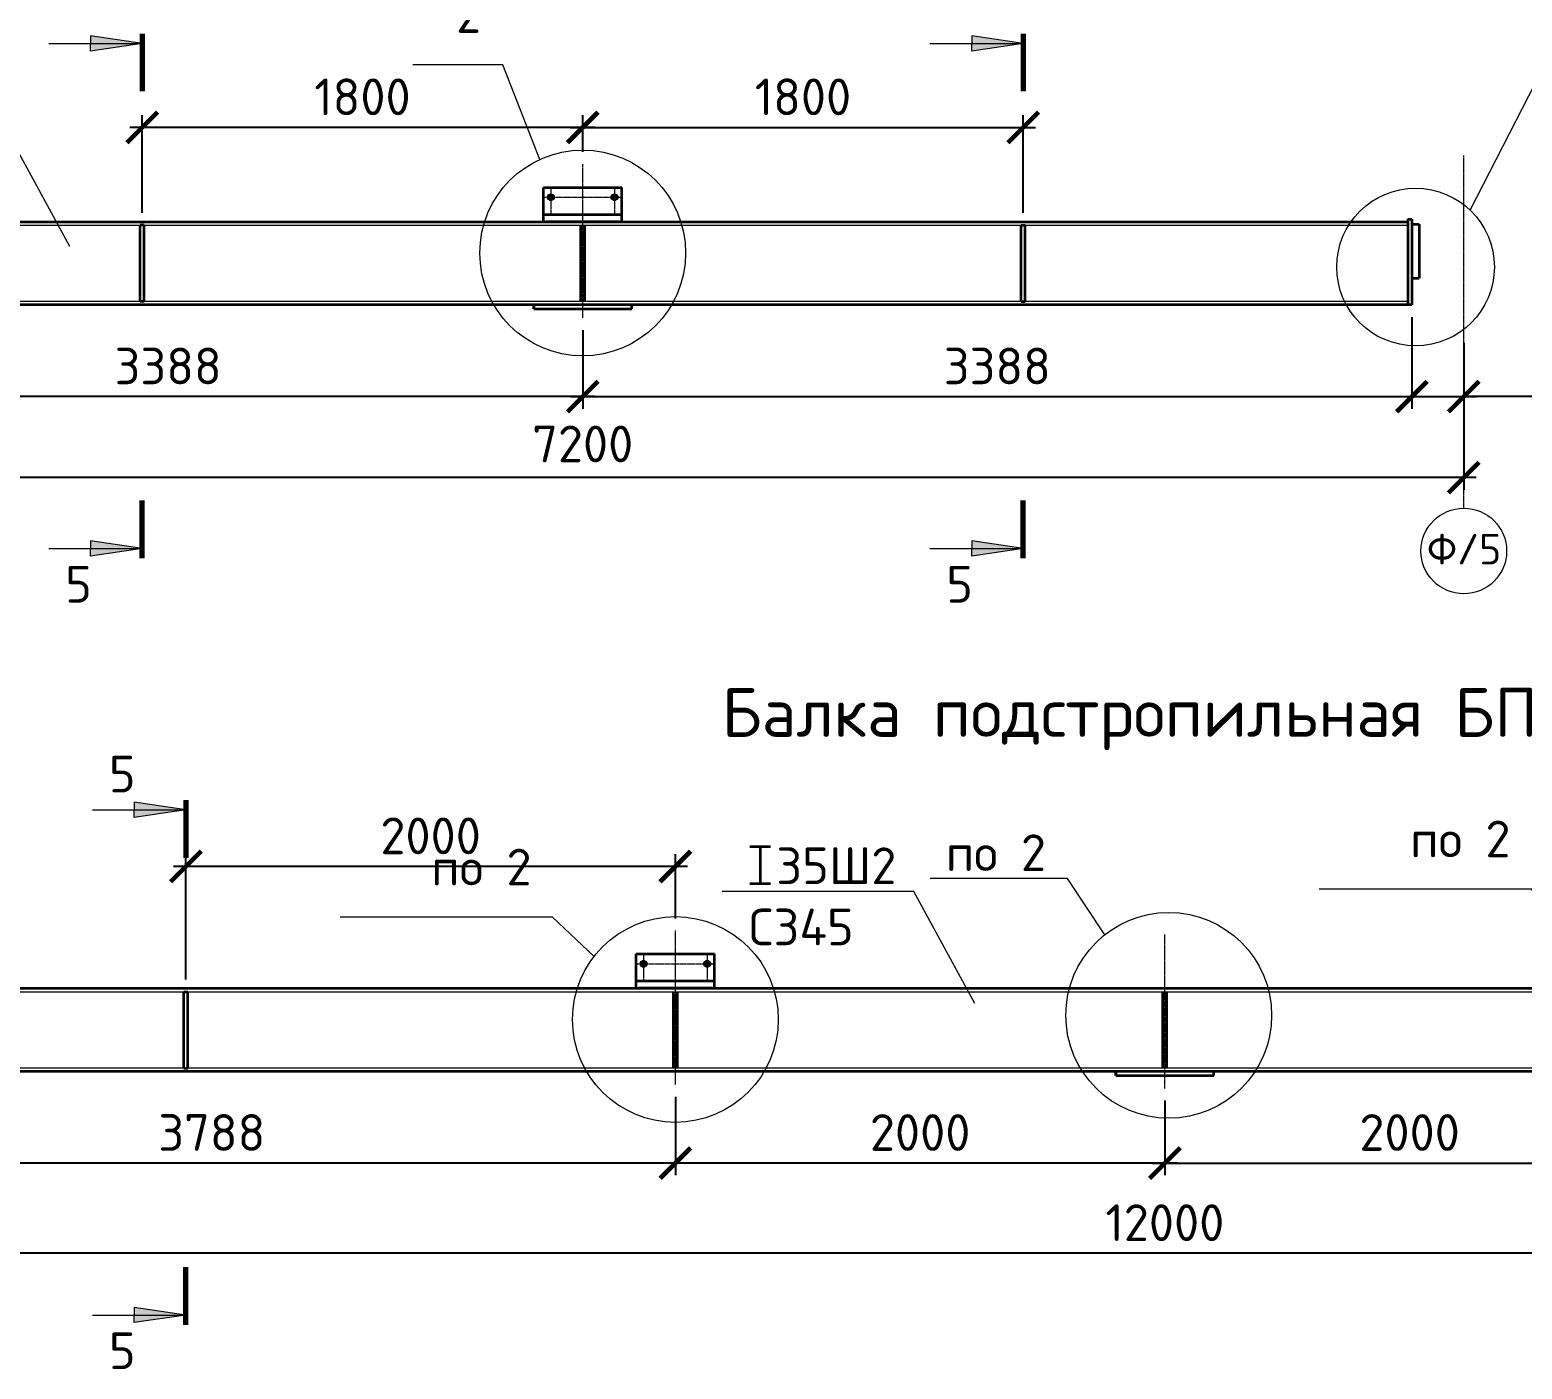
# Model space of a CAD drawing. Header units: millimetres. Extents: x -25910 to 49740, y -35080 to 0.
# Drawn here: x 2819 to 8917, y -10060 to -4588 of the extents above; entities that cross this region are included whole.
import ezdxf
from ezdxf import colors
from ezdxf.entities.mleader import LeaderData, LeaderLine
from ezdxf.math import Vec2, Vec3

# ---------------------------------------------------------------- set-up
doc = ezdxf.new("R2010")
doc.units = ezdxf.units.MM
doc.linetypes.add('JIS_08_11', pattern=[12.8, 11, -0.6, 0.6, -0.6])
for name, color, linetype, lineweight in [('НАДПИСИ', 11, 'Continuous', 13), ('ОСЕВАЯ', 50, 'JIS_08_11', 13), ('ОСНОВНАЯ', 213, 'Continuous', 35)]:
    doc.layers.add(name, color=color, linetype=linetype, lineweight=lineweight)
doc.styles.add('_ОСК', font='isocpeur.ttf', dxfattribs={"height": 3})
doc.styles.add('ОСК', font='isocpeur.ttf')
doc.dimstyles.new('_ОСК', dxfattribs={"dimscale": 25, "dimtxt": 3, "dimasz": 2.5, "dimexe": 1, "dimexo": 1, "dimgap": 1, "dimtad": 3, "dimdec": 0, "dimzin": 1, "dimdsep": 46, "dimtxsty": '_ОСК', "dimblk": 'ARCHTICK', "dimcen": 2, "dimdle": 1, "dimclrt": 256, "dimadec": 0, "dimazin": 0, "dimtfac": 1, "dimtdec": 0, "dimtmove": 1, "dimatfit": 3, "dimfxl": 1, "dimtvp": 2.25, "dimtfill": 1, "dimtolj": 1, "dimtzin": 1, "dimarcsym": 0})

# ---------------------------------------------------------------- blocks, each defined once
blk = doc.blocks.new('_ArchTick')
at = {"color": 0, "linetype": 'ByBlock', "const_width": 0.15}
blk.add_lwpolyline([(-0.5, -0.5), (0.5, 0.5)], dxfattribs=at)
blk = doc.blocks.new('*D504')
at = {"layer": 'Defpoints', "color": 0, "transparency": 16777216}
for p in [(8466.1, -5712.1), (8678.1, -5999.2), (8678.1, -6086.4)]:
    blk.add_point(p, dxfattribs=at)
at = {"layer": 'НАДПИСИ', "color": 0, "lineweight": -2, "transparency": 16777216}
for p, q in [((8466.1, -5762.1), (8466.1, -6136.4)), ((8416.1, -6086.4), (8728.1, -6086.4)), ((8678.1, -6049.2), (8678.1, -6136.4)), ((9305.3, -6086.4), (8678.1, -6086.4))]:
    blk.add_line(p, q, dxfattribs=at)
at = {"layer": 'НАДПИСИ', "color": 0, "lineweight": -2, "transparency": 16777216, "xscale": 125, "yscale": 125, "zscale": 125, "rotation": 180}
blk.add_blockref('_ArchTick', (8466.1, -6086.4), dxfattribs=at)
at = {"layer": 'НАДПИСИ', "color": 0, "lineweight": -2, "transparency": 16777216, "xscale": 125, "yscale": 125, "zscale": 125}
blk.add_blockref('_ArchTick', (8678.1, -6086.4), dxfattribs=at)
at = {"layer": 'НАДПИСИ', "transparency": 16777216, "insert": (9127.8, -5961.4), "char_height": 150, "attachment_point": 5, "style": '_ОСК', "bg_fill": 3, "box_fill_scale": 1.1, "bg_fill_color": 256, "bg_fill_true_color": 13158600, "bg_fill_transparency": 0}
blk.add_mtext('\\A1;212', dxfattribs=at)
blk = doc.blocks.new('*D505')
at = {"layer": 'Defpoints', "color": 0, "transparency": 16777216}
for p in [(8678.1, -5816.1), (1478.1, -6330), (1478.1, -6417.4)]:
    blk.add_point(p, dxfattribs=at)
at = {"layer": 'НАДПИСИ', "color": 0, "lineweight": -2, "transparency": 16777216}
for p, q in [((8678.1, -5866.1), (8678.1, -6467.4)), ((1478.1, -6380), (1478.1, -6467.4)), ((8728.1, -6417.4), (1428.1, -6417.4))]:
    blk.add_line(p, q, dxfattribs=at)
at = {"layer": 'НАДПИСИ', "color": 0, "lineweight": -2, "transparency": 16777216, "xscale": 125, "yscale": 125, "zscale": 125, "rotation": 180}
blk.add_blockref('_ArchTick', (1478.1, -6417.4), dxfattribs=at)
at = {"layer": 'НАДПИСИ', "color": 0, "lineweight": -2, "transparency": 16777216, "xscale": 125, "yscale": 125, "zscale": 125}
blk.add_blockref('_ArchTick', (8678.1, -6417.4), dxfattribs=at)
at = {"layer": 'НАДПИСИ', "transparency": 16777216, "insert": (5078.1, -6279.9), "char_height": 150, "attachment_point": 5, "style": '_ОСК', "bg_fill": 3, "box_fill_scale": 1.1, "bg_fill_color": 256, "bg_fill_true_color": 13158600, "bg_fill_transparency": 0}
blk.add_mtext('\\A1;7200', dxfattribs=at)
blk = doc.blocks.new('*D457')
at = {"layer": 'Defpoints', "color": 0, "transparency": 16777216}
for p in [(13456.7, -9349), (1456.7, -9461.6), (1456.7, -9586.5)]:
    blk.add_point(p, dxfattribs=at)
at = {"layer": 'НАДПИСИ', "color": 0, "lineweight": -2, "transparency": 16777216}
for p, q in [((13456.7, -9399), (13456.7, -9636.5)), ((1456.7, -9511.6), (1456.7, -9636.5)), ((13506.7, -9586.5), (1406.7, -9586.5))]:
    blk.add_line(p, q, dxfattribs=at)
at = {"layer": 'НАДПИСИ', "color": 0, "lineweight": -2, "transparency": 16777216, "xscale": 125, "yscale": 125, "zscale": 125, "rotation": 180}
blk.add_blockref('_ArchTick', (1456.7, -9586.5), dxfattribs=at)
at = {"layer": 'НАДПИСИ', "color": 0, "lineweight": -2, "transparency": 16777216, "xscale": 125, "yscale": 125, "zscale": 125}
blk.add_blockref('_ArchTick', (13456.7, -9586.5), dxfattribs=at)
at = {"layer": 'НАДПИСИ', "transparency": 16777216, "insert": (7456.7, -9461.5), "char_height": 150, "attachment_point": 5, "style": '_ОСК', "bg_fill": 3, "box_fill_scale": 1.1, "bg_fill_color": 256, "bg_fill_true_color": 13158600, "bg_fill_transparency": 0}
blk.add_mtext('\\A1;12000', dxfattribs=at)
blk = doc.blocks.new('_None')
blk = doc.blocks.new('*D498')
at = {"layer": 'Defpoints', "color": 0, "transparency": 16777216}
for p in [(5078.1, -5765.3), (1690.1, -5999.2), (1690.1, -6086.4)]:
    blk.add_point(p, dxfattribs=at)
at = {"layer": 'НАДПИСИ', "color": 0, "lineweight": -2, "transparency": 16777216}
for p, q in [((5078.1, -5815.3), (5078.1, -6136.4)), ((5128.1, -6086.4), (1640.1, -6086.4)), ((1690.1, -6049.2), (1690.1, -6136.4))]:
    blk.add_line(p, q, dxfattribs=at)
at = {"layer": 'НАДПИСИ', "color": 0, "lineweight": -2, "transparency": 16777216, "xscale": 125, "yscale": 125, "zscale": 125, "rotation": 180}
blk.add_blockref('_ArchTick', (1690.1, -6086.4), dxfattribs=at)
at = {"layer": 'НАДПИСИ', "color": 0, "lineweight": -2, "transparency": 16777216, "xscale": 125, "yscale": 125, "zscale": 125}
blk.add_blockref('_ArchTick', (5078.1, -6086.4), dxfattribs=at)
at = {"layer": 'НАДПИСИ', "transparency": 16777216, "insert": (3384.1, -5961.4), "char_height": 150, "attachment_point": 5, "style": '_ОСК', "bg_fill": 3, "box_fill_scale": 1.1, "bg_fill_color": 256, "bg_fill_true_color": 13158600, "bg_fill_transparency": 0}
blk.add_mtext('\\A1;3388', dxfattribs=at)
blk = doc.blocks.new('*D499')
at = {"layer": 'Defpoints', "color": 0, "transparency": 16777216}
for p in [(5078.1, -5765.3), (8466.1, -5999.2), (8466.1, -6086.4)]:
    blk.add_point(p, dxfattribs=at)
at = {"layer": 'НАДПИСИ', "color": 0, "lineweight": -2, "transparency": 16777216}
for p, q in [((5078.1, -5815.3), (5078.1, -6136.4)), ((5028.1, -6086.4), (8516.1, -6086.4)), ((8466.1, -6049.2), (8466.1, -6136.4))]:
    blk.add_line(p, q, dxfattribs=at)
at = {"layer": 'НАДПИСИ', "color": 0, "lineweight": -2, "transparency": 16777216, "xscale": 125, "yscale": 125, "zscale": 125, "rotation": 180}
blk.add_blockref('_ArchTick', (5078.1, -6086.4), dxfattribs=at)
at = {"layer": 'НАДПИСИ', "color": 0, "lineweight": -2, "transparency": 16777216, "xscale": 125, "yscale": 125, "zscale": 125}
blk.add_blockref('_ArchTick', (8466.1, -6086.4), dxfattribs=at)
at = {"layer": 'НАДПИСИ', "transparency": 16777216, "insert": (6772.1, -5961.4), "char_height": 150, "attachment_point": 5, "style": '_ОСК', "bg_fill": 3, "box_fill_scale": 1.1, "bg_fill_color": 256, "bg_fill_true_color": 13158600, "bg_fill_transparency": 0}
blk.add_mtext('\\A1;3388', dxfattribs=at)
blk = doc.blocks.new('A$C6A7E4B16')
at = {"layer": 'ОСНОВНАЯ'}
for p, q in [((0, 30), (16.7, 30)), ((8.4, 30), (8.4, 0)), ((0, 0), (16.7, 0))]:
    blk.add_line(p, q, dxfattribs=at)
blk = doc.blocks.new('*D431')
at = {"layer": 'Defpoints', "color": 0, "transparency": 16777216}
for p in [(5456.7, -8896.9), (1668.7, -9093.2), (1668.7, -9218.1)]:
    blk.add_point(p, dxfattribs=at)
at = {"layer": 'НАДПИСИ', "color": 0, "lineweight": -2, "transparency": 16777216}
for p, q in [((5456.7, -8946.9), (5456.7, -9268.1)), ((1668.7, -9143.2), (1668.7, -9268.1)), ((5506.7, -9218.1), (1618.7, -9218.1))]:
    blk.add_line(p, q, dxfattribs=at)
at = {"layer": 'НАДПИСИ', "color": 0, "lineweight": -2, "transparency": 16777216, "xscale": 125, "yscale": 125, "zscale": 125, "rotation": 180}
blk.add_blockref('_ArchTick', (1668.7, -9218.1), dxfattribs=at)
at = {"layer": 'НАДПИСИ', "color": 0, "lineweight": -2, "transparency": 16777216, "xscale": 125, "yscale": 125, "zscale": 125}
blk.add_blockref('_ArchTick', (5456.7, -9218.1), dxfattribs=at)
at = {"layer": 'НАДПИСИ', "transparency": 16777216, "insert": (3562.7, -9093.1), "char_height": 150, "attachment_point": 5, "style": '_ОСК', "bg_fill": 3, "box_fill_scale": 1.1, "bg_fill_color": 256, "bg_fill_true_color": 13158600, "bg_fill_transparency": 0}
blk.add_mtext('\\A1;3788', dxfattribs=at)
blk = doc.blocks.new('*D432')
at = {"layer": 'Defpoints', "color": 0, "transparency": 16777216}
for p in [(7456.7, -8912.9), (5456.7, -9093.2), (5456.7, -9218.1)]:
    blk.add_point(p, dxfattribs=at)
at = {"layer": 'НАДПИСИ', "color": 0, "lineweight": -2, "transparency": 16777216}
for p, q in [((7456.7, -8962.9), (7456.7, -9268.1)), ((5456.7, -9143.2), (5456.7, -9268.1)), ((7506.7, -9218.1), (5406.7, -9218.1))]:
    blk.add_line(p, q, dxfattribs=at)
at = {"layer": 'НАДПИСИ', "color": 0, "lineweight": -2, "transparency": 16777216, "xscale": 125, "yscale": 125, "zscale": 125, "rotation": 180}
blk.add_blockref('_ArchTick', (5456.7, -9218.1), dxfattribs=at)
at = {"layer": 'НАДПИСИ', "color": 0, "lineweight": -2, "transparency": 16777216, "xscale": 125, "yscale": 125, "zscale": 125}
blk.add_blockref('_ArchTick', (7456.7, -9218.1), dxfattribs=at)
at = {"layer": 'НАДПИСИ', "transparency": 16777216, "insert": (6456.7, -9093.1), "char_height": 150, "attachment_point": 5, "style": '_ОСК', "bg_fill": 3, "box_fill_scale": 1.1, "bg_fill_color": 256, "bg_fill_true_color": 13158600, "bg_fill_transparency": 0}
blk.add_mtext('\\A1;2000', dxfattribs=at)
blk = doc.blocks.new('*D434')
at = {"layer": 'Defpoints', "color": 0, "transparency": 16777216}
for p in [(7456.7, -8912.9), (9456.7, -9093.2), (9456.7, -9218.1)]:
    blk.add_point(p, dxfattribs=at)
at = {"layer": 'НАДПИСИ', "color": 0, "lineweight": -2, "transparency": 16777216}
for p, q in [((7456.7, -8962.9), (7456.7, -9268.1)), ((9456.7, -9143.2), (9456.7, -9268.1)), ((7406.7, -9218.1), (9506.7, -9218.1))]:
    blk.add_line(p, q, dxfattribs=at)
at = {"layer": 'НАДПИСИ', "color": 0, "lineweight": -2, "transparency": 16777216, "xscale": 125, "yscale": 125, "zscale": 125, "rotation": 180}
blk.add_blockref('_ArchTick', (7456.7, -9218.1), dxfattribs=at)
at = {"layer": 'НАДПИСИ', "color": 0, "lineweight": -2, "transparency": 16777216, "xscale": 125, "yscale": 125, "zscale": 125}
blk.add_blockref('_ArchTick', (9456.7, -9218.1), dxfattribs=at)
at = {"layer": 'НАДПИСИ', "transparency": 16777216, "insert": (8456.7, -9093.1), "char_height": 150, "attachment_point": 5, "style": '_ОСК', "bg_fill": 3, "box_fill_scale": 1.1, "bg_fill_color": 256, "bg_fill_true_color": 13158600, "bg_fill_transparency": 0}
blk.add_mtext('\\A1;2000', dxfattribs=at)
blk = doc.blocks.new('*D322')
at = {"layer": 'Defpoints', "color": 0, "transparency": 16777216}
for p in [(6878.1, -4986.7), (5078.1, -5136.9), (6878.1, -5386.1)]:
    blk.add_point(p, dxfattribs=at)
at = {"layer": 'НАДПИСИ', "color": 0, "lineweight": -2, "transparency": 16777216}
for p, q in [((5078.1, -5086.9), (5078.1, -4936.7)), ((6878.1, -5336.1), (6878.1, -4936.7)), ((5028.1, -4986.7), (6928.1, -4986.7))]:
    blk.add_line(p, q, dxfattribs=at)
at = {"layer": 'НАДПИСИ', "color": 0, "lineweight": -2, "transparency": 16777216, "xscale": 125, "yscale": 125, "zscale": 125, "rotation": 180}
blk.add_blockref('_ArchTick', (5078.1, -4986.7), dxfattribs=at)
at = {"layer": 'НАДПИСИ', "color": 0, "lineweight": -2, "transparency": 16777216, "xscale": 125, "yscale": 125, "zscale": 125}
blk.add_blockref('_ArchTick', (6878.1, -4986.7), dxfattribs=at)
at = {"layer": 'НАДПИСИ', "transparency": 16777216, "insert": (5978.1, -4861.7), "char_height": 150, "attachment_point": 5, "style": '_ОСК', "bg_fill": 3, "box_fill_scale": 1.1, "bg_fill_color": 256, "bg_fill_true_color": 13158600, "bg_fill_transparency": 0}
blk.add_mtext('\\A1;1800', dxfattribs=at)
blk = doc.blocks.new('*D323')
at = {"layer": 'Defpoints', "color": 0, "transparency": 16777216}
for p in [(3278.1, -4986.7), (5078.1, -5136.9), (3278.1, -5386.1)]:
    blk.add_point(p, dxfattribs=at)
at = {"layer": 'НАДПИСИ', "color": 0, "lineweight": -2, "transparency": 16777216}
for p, q in [((3278.1, -5336.1), (3278.1, -4936.7)), ((5078.1, -5086.9), (5078.1, -4936.7)), ((5128.1, -4986.7), (3228.1, -4986.7))]:
    blk.add_line(p, q, dxfattribs=at)
at = {"layer": 'НАДПИСИ', "color": 0, "lineweight": -2, "transparency": 16777216, "xscale": 125, "yscale": 125, "zscale": 125, "rotation": 180}
blk.add_blockref('_ArchTick', (3278.1, -4986.7), dxfattribs=at)
at = {"layer": 'НАДПИСИ', "color": 0, "lineweight": -2, "transparency": 16777216, "xscale": 125, "yscale": 125, "zscale": 125}
blk.add_blockref('_ArchTick', (5078.1, -4986.7), dxfattribs=at)
at = {"layer": 'НАДПИСИ', "transparency": 16777216, "insert": (4178.1, -4861.7), "char_height": 150, "attachment_point": 5, "style": '_ОСК', "bg_fill": 3, "box_fill_scale": 1.1, "bg_fill_color": 256, "bg_fill_true_color": 13158600, "bg_fill_transparency": 0}
blk.add_mtext('\\A1;1800', dxfattribs=at)
blk = doc.blocks.new('*D308')
at = {"layer": 'Defpoints', "color": 0, "transparency": 16777216}
for p in [(3456.7, -8006.2), (5456.7, -8268.5), (3456.7, -8517.8)]:
    blk.add_point(p, dxfattribs=at)
at = {"layer": 'НАДПИСИ', "color": 0, "lineweight": -2, "transparency": 16777216}
for p, q in [((3456.7, -8467.8), (3456.7, -7956.2)), ((5456.7, -8218.5), (5456.7, -7956.2)), ((5506.7, -8006.2), (3406.7, -8006.2))]:
    blk.add_line(p, q, dxfattribs=at)
at = {"layer": 'НАДПИСИ', "color": 0, "lineweight": -2, "transparency": 16777216, "xscale": 125, "yscale": 125, "zscale": 125, "rotation": 180}
blk.add_blockref('_ArchTick', (3456.7, -8006.2), dxfattribs=at)
at = {"layer": 'НАДПИСИ', "color": 0, "lineweight": -2, "transparency": 16777216, "xscale": 125, "yscale": 125, "zscale": 125}
blk.add_blockref('_ArchTick', (5456.7, -8006.2), dxfattribs=at)
at = {"layer": 'НАДПИСИ', "transparency": 16777216, "insert": (4456.7, -7881.2), "char_height": 150, "attachment_point": 5, "style": '_ОСК', "bg_fill": 3, "box_fill_scale": 1.1, "bg_fill_color": 256, "bg_fill_true_color": 13158600, "bg_fill_transparency": 0}
blk.add_mtext('\\A1;2000', dxfattribs=at)

msp = doc.modelspace()

# ---------------------------------------------------------------- hatches: boundary and pattern name
at = {"layer": 'НАДПИСИ'}
h = msp.add_hatch(color=256, dxfattribs=at)
h.paths.add_polyline_path([(3278.1, -4643.4), (3067.5, -4643.4), (3067.5, -4612.3)])
h.paths.add_polyline_path([(3278.1, -4643.4), (3067.5, -4674.6), (3067.5, -4643.4)])
h = msp.add_hatch(color=256, dxfattribs=at)
h.paths.add_polyline_path([(6878.1, -4643.4), (6667.5, -4643.4), (6667.5, -4612.3)])
h.paths.add_polyline_path([(6878.1, -4643.4), (6667.5, -4674.6), (6667.5, -4643.4)])
h = msp.add_hatch(color=256, dxfattribs=at)
h.paths.add_polyline_path([(3278.1, -6707.2), (3067.5, -6707.2), (3067.5, -6738.3)])
h.paths.add_polyline_path([(3278.1, -6707.2), (3067.5, -6676), (3067.5, -6707.2)])
h = msp.add_hatch(color=256, dxfattribs=at)
h.paths.add_polyline_path([(6878.1, -6707.2), (6667.5, -6707.2), (6667.5, -6738.3)])
h.paths.add_polyline_path([(6878.1, -6707.2), (6667.5, -6676), (6667.5, -6707.2)])
h = msp.add_hatch(color=256, dxfattribs=at)
h.paths.add_polyline_path([(3456.7, -9838.8), (3246, -9838.8), (3246, -9870)])
h.paths.add_polyline_path([(3456.7, -9838.8), (3246, -9807.7), (3246, -9838.8)])
at = {"layer": 'ОСНОВНАЯ'}
h = msp.add_hatch(color=256, dxfattribs=at)
h.dxf.hatch_style = 1
edge = h.paths.add_edge_path()
edge.add_arc((4948.1, -5272.1), 11.5, 450, 540, ccw=False)
edge.add_line((4948.1, -5260.6), (4948.1, -5272.1))
edge.add_line((4948.1, -5272.1), (4936.6, -5272.1))
edge = h.paths.add_edge_path()
edge.add_arc((4948.1, -5272.1), 11.5, 180, 270, ccw=False)
edge.add_line((4936.6, -5272.1), (4948.1, -5272.1))
edge.add_line((4948.1, -5272.1), (4948.1, -5283.6))
edge = h.paths.add_edge_path()
edge.add_arc((4948.1, -5272.1), 11.5, 270, 360, ccw=False)
edge.add_line((4948.1, -5283.6), (4948.1, -5272.1))
edge.add_line((4948.1, -5272.1), (4959.6, -5272.1))
edge = h.paths.add_edge_path()
edge.add_arc((4948.1, -5272.1), 11.5, 360, 450, ccw=False)
edge.add_line((4959.6, -5272.1), (4948.1, -5272.1))
edge.add_line((4948.1, -5272.1), (4948.1, -5260.6))
h = msp.add_hatch(color=256, dxfattribs=at)
h.dxf.hatch_style = 1
edge = h.paths.add_edge_path()
edge.add_arc((5208.1, -5272.1), 11.5, 450, 540, ccw=False)
edge.add_line((5208.1, -5260.6), (5208.1, -5272.1))
edge.add_line((5208.1, -5272.1), (5196.6, -5272.1))
edge = h.paths.add_edge_path()
edge.add_arc((5208.1, -5272.1), 11.5, 180, 270, ccw=False)
edge.add_line((5196.6, -5272.1), (5208.1, -5272.1))
edge.add_line((5208.1, -5272.1), (5208.1, -5283.6))
edge = h.paths.add_edge_path()
edge.add_arc((5208.1, -5272.1), 11.5, 270, 360, ccw=False)
edge.add_line((5208.1, -5283.6), (5208.1, -5272.1))
edge.add_line((5208.1, -5272.1), (5219.6, -5272.1))
edge = h.paths.add_edge_path()
edge.add_arc((5208.1, -5272.1), 11.5, 360, 450, ccw=False)
edge.add_line((5219.6, -5272.1), (5208.1, -5272.1))
edge.add_line((5208.1, -5272.1), (5208.1, -5260.6))
h = msp.add_hatch(color=256, dxfattribs=at)
h.dxf.hatch_style = 1
edge = h.paths.add_edge_path()
edge.add_arc((5326.7, -8403.8), 11.5, 450, 540, ccw=False)
edge.add_line((5326.7, -8392.3), (5326.7, -8403.8))
edge.add_line((5326.7, -8403.8), (5315.2, -8403.8))
edge = h.paths.add_edge_path()
edge.add_arc((5326.7, -8403.8), 11.5, 180, 270, ccw=False)
edge.add_line((5315.2, -8403.8), (5326.7, -8403.8))
edge.add_line((5326.7, -8403.8), (5326.7, -8415.3))
edge = h.paths.add_edge_path()
edge.add_arc((5326.7, -8403.8), 11.5, 270, 360, ccw=False)
edge.add_line((5326.7, -8415.3), (5326.7, -8403.8))
edge.add_line((5326.7, -8403.8), (5338.2, -8403.8))
edge = h.paths.add_edge_path()
edge.add_arc((5326.7, -8403.8), 11.5, 360, 450, ccw=False)
edge.add_line((5338.2, -8403.8), (5326.7, -8403.8))
edge.add_line((5326.7, -8403.8), (5326.7, -8392.3))
h = msp.add_hatch(color=256, dxfattribs=at)
h.dxf.hatch_style = 1
edge = h.paths.add_edge_path()
edge.add_arc((5586.7, -8403.8), 11.5, 450, 540, ccw=False)
edge.add_line((5586.7, -8392.3), (5586.7, -8403.8))
edge.add_line((5586.7, -8403.8), (5575.2, -8403.8))
edge = h.paths.add_edge_path()
edge.add_arc((5586.7, -8403.8), 11.5, 180, 270, ccw=False)
edge.add_line((5575.2, -8403.8), (5586.7, -8403.8))
edge.add_line((5586.7, -8403.8), (5586.7, -8415.3))
edge = h.paths.add_edge_path()
edge.add_arc((5586.7, -8403.8), 11.5, 270, 360, ccw=False)
edge.add_line((5586.7, -8415.3), (5586.7, -8403.8))
edge.add_line((5586.7, -8403.8), (5598.2, -8403.8))
edge = h.paths.add_edge_path()
edge.add_arc((5586.7, -8403.8), 11.5, 360, 450, ccw=False)
edge.add_line((5598.2, -8403.8), (5586.7, -8403.8))
edge.add_line((5586.7, -8403.8), (5586.7, -8392.3))

# ---------------------------------------------------------------- linework, layer by layer
at = {"layer": 'НАДПИСИ'}
for p, q in [((3278.1, -4643.4), (3067.5, -4612.3)), ((3067.5, -4612.3), (3067.5, -4643.4)), ((6878.1, -4643.4), (6667.5, -4612.3)), ((6667.5, -4612.3), (6667.5, -4643.4)), ((2896.9, -4643.4), (3278.1, -4643.4)), ((3278.1, -4643.4), (3067.5, -4674.6)), ((3067.5, -4674.6), (3067.5, -4643.4)), ((6496.9, -4643.4), (6878.1, -4643.4)), ((6878.1, -4643.4), (6667.5, -4674.6)), ((6667.5, -4674.6), (6667.5, -4643.4)), ((1706.1, -5386.1), (8450.1, -5386.1)), ((2896.9, -6707.2), (3278.1, -6707.2)), ((3278.1, -6707.2), (3067.5, -6676)), ((3067.5, -6676), (3067.5, -6707.2)), ((3278.1, -6707.2), (3067.5, -6738.3)), ((3067.5, -6738.3), (3067.5, -6707.2)), ((6496.9, -6707.2), (6878.1, -6707.2)), ((6878.1, -6707.2), (6667.5, -6676)), ((6667.5, -6676), (6667.5, -6707.2)), ((6878.1, -6707.2), (6667.5, -6738.3)), ((6667.5, -6738.3), (6667.5, -6707.2)), ((3246, -7743.9), (3246, -7775.1)), ((3246, -7806.2), (3246, -7775.1)), ((1684.7, -8517.8), (13228.7, -8517.8)), ((13228.7, -8829.8), (1684.7, -8829.8)), ((3456.7, -9838.8), (3246, -9807.7)), ((3246, -9807.7), (3246, -9838.8)), ((3075.5, -9838.8), (3456.7, -9838.8)), ((3456.7, -9838.8), (3246, -9870)), ((3246, -9870), (3246, -9838.8))]:
    msp.add_line(p, q, dxfattribs=at)
for centre, radius in [((8678.1, -6717.3), 175), ((5456.7, -8631.4), 420.4)]:
    msp.add_circle(centre, radius, dxfattribs=at)
at = {"layer": 'ОСЕВАЯ', "linetype": 'JIS_08_11'}
for p, q in [((8678.1, -6542.3), (8678.1, -5101.1)), ((5078.1, -5765.3), (5078.1, -5136.9)), ((4948.1, -5232.1), (4948.1, -5342.1)), ((5208.1, -5232.1), (5208.1, -5342.1)), ((4918.1, -5272.1), (5238.1, -5272.1)), ((5456.7, -8896.9), (5456.7, -8268.5)), ((7456.7, -8912.9), (7456.7, -8284.5)), ((5296.7, -8403.8), (5616.7, -8403.8)), ((5326.7, -8363.8), (5326.7, -8473.8)), ((5586.7, -8363.8), (5586.7, -8473.8))]:
    msp.add_line(p, q, dxfattribs=at)
at = {"layer": 'ОСНОВНАЯ'}
for p, q in [((4918.1, -5372.1), (4918.1, -5232.1)), ((4918.1, -5232.1), (5238.1, -5232.1)), ((5238.1, -5372.1), (5238.1, -5232.1)), ((4918.1, -5342.1), (5238.1, -5342.1)), ((4918.1, -5372.1), (4918.1, -5342.1)), ((8450.1, -5362.1), (8450.1, -5712.1)), ((8450.1, -5362.1), (8450.1, -5712.1)), ((8450.1, -5362.1), (8466.1, -5362.1)), ((8466.1, -5362.1), (8466.1, -5712.1)), ((8466.1, -5362.1), (8466.1, -5712.1)), ((8466.1, -5362.1), (8466.1, -5382.1)), ((1706.1, -5372.1), (8450.1, -5372.1)), ((5228.1, -5372.1), (4928.1, -5372.1)), ((5070.1, -5698.1), (5070.1, -5386.1)), ((5086.1, -5698.1), (5086.1, -5386.1)), ((8466.1, -5382.1), (8496.1, -5382.1)), ((8496.1, -5382.1), (8496.1, -5602.1)), ((8496.1, -5382.1), (8496.1, -5602.1)), ((8466.1, -5602.1), (8496.1, -5602.1)), ((4878.1, -5712.1), (4878.1, -5728.1)), ((4878.1, -5728.1), (4878.1, -5712.1)), ((4878.1, -5728.1), (5278.1, -5728.1)), ((5278.1, -5728.1), (5278.1, -5712.1)), ((5296.7, -8503.8), (5296.7, -8363.8)), ((5296.7, -8363.8), (5616.7, -8363.8)), ((5616.7, -8503.8), (5616.7, -8363.8)), ((5296.7, -8473.8), (5616.7, -8473.8)), ((5296.7, -8503.8), (5296.7, -8473.8)), ((1684.7, -8503.8), (13228.7, -8503.8)), ((5606.7, -8503.8), (5306.7, -8503.8)), ((5448.7, -8829.8), (5448.7, -8517.8)), ((5464.7, -8829.8), (5464.7, -8517.8)), ((7448.7, -8829.8), (7448.7, -8517.8)), ((7464.7, -8829.8), (7464.7, -8517.8)), ((13244.7, -8843.8), (1668.7, -8843.8)), ((7256.7, -8843.8), (7256.7, -8859.8)), ((7256.7, -8859.8), (7256.7, -8843.8)), ((7256.7, -8859.8), (7656.7, -8859.8)), ((7656.7, -8859.8), (7656.7, -8843.8))]:
    msp.add_line(p, q, dxfattribs=at)
at = {"layer": 'ОСНОВНАЯ', "color": 2}
for p, q in [((6870.1, -5698.1), (6870.1, -5386.1)), ((6870.1, -5386.1), (6886.1, -5386.1)), ((6886.1, -5698.1), (6886.1, -5386.1)), ((3286.1, -5698.1), (3270.1, -5698.1)), ((6870.1, -5698.1), (6886.1, -5698.1)), ((3448.7, -8829.8), (3448.7, -8517.8)), ((3448.7, -8517.8), (3464.7, -8517.8)), ((3464.7, -8829.8), (3464.7, -8517.8)), ((3448.7, -8829.8), (3464.7, -8829.8))]:
    msp.add_line(p, q, dxfattribs=at)
at = {"layer": 'ОСНОВНАЯ'}
for centre in [(4948.1, -5272.1), (5208.1, -5272.1), (5326.7, -8403.8), (5586.7, -8403.8)]:
    msp.add_circle(centre, 11.5, dxfattribs=at)

# ---------------------------------------------------------------- block references
at = {"xscale": 5, "yscale": 5, "zscale": 5}
msp.add_blockref('A$C6A7E4B16', (5761.3, -8075.2), dxfattribs=at)

# ---------------------------------------------------------------- texts
at = {"layer": 'НАДПИСИ', "style": 'ОСК'}
for s, insert, char_height, width, attachment_point in [('Ф/5', (8679.5, -6709.9), 125, 1000, 5), ('5', (2963.5, -6778.4), 150, 373.756, 1), ('5', (6563.5, -6778.4), 150, 373.756, 1), ('Балка подстропильная БП3 (7 шт.)', (5646, -7276.6), 200, 5550.976, 1), ('5', (3142.1, -7703.9), 150, 373.756, 7), ('5', (3142.1, -9910), 150, 373.756, 1)]:
    msp.add_mtext(s, dxfattribs=dict(at, insert=insert, char_height=char_height, width=width, attachment_point=attachment_point))

# ---------------------------------------------------------------- dimensions: what is measured, and where the dimension line sits
at = {"layer": 'НАДПИСИ'}
dim = msp.add_linear_dim(base=(1456.7, -9586.5), p1=(13456.7, -9349), p2=(1456.7, -9461.6), angle=180, dimstyle='_ОСК', dxfattribs=at)
dim.commit()
dim.dimension.update_dxf_attribs({"geometry": '*D457', "text_midpoint": (7456.7, -9586.5), "dimtype": 160})

# ---------------------------------------------------------------- leaders
ml = msp.add_multileader_mtext('Standard', dxfattribs=at)
ml.set_content(' {\\H0.6x;2}', color=256, style='ОСК')
ml.set_leader_properties(color=256, linetype='ByLayer', lineweight=-1)
ml.set_arrow_properties(name='NONE')
ml.build(insert=Vec2(0, 0))
ml.multileader.update_dxf_attribs({"has_dogleg": 0, "text_left_attachment_type": 6, "text_right_attachment_type": 6, "dogleg_length": 0, "arrow_head_size": 75, "scale": 50})
ctx = ml.context
ctx.base_point, ctx.scale, ctx.char_height, ctx.arrow_head_size, ctx.landing_gap_size, ctx.plane_origin = Vec3(4312.1, -4730.4), 50, 250, 75, 100, Vec3(-152.5, -6035.9)
ctx.left_attachment, ctx.right_attachment, ctx.text_align_type = 6, 6, 1
notes = []
notes.append((ctx, [(0, (1, 1, 0), (4752.1, -4730.4), (-1, 0), 0, [(2, [(4902.8, -5117.7)], 0, [])])]))
ctx.mtext.insert, ctx.mtext.width, ctx.mtext.defined_height, ctx.mtext.alignment, ctx.mtext.flow_direction = Vec3(4532.1, -4450.4), 814.469, 273.1, 2, 5
ml = msp.add_multileader_mtext('Standard', dxfattribs=at)
ml.set_content('{\\H0.6x;1\\P\\pxqc;зеркально}', color=256, style='ОСК')
ml.set_leader_properties(color=256, linetype='ByLayer', lineweight=-1)
ml.set_arrow_properties(name='NONE')
ml.build(insert=Vec2(0, 0))
ml.multileader.update_dxf_attribs({"has_dogleg": 0, "text_left_attachment_type": 6, "text_right_attachment_type": 6, "dogleg_length": 0, "arrow_head_size": 75, "scale": 50})
ctx = ml.context
ctx.base_point, ctx.scale, ctx.char_height, ctx.arrow_head_size, ctx.landing_gap_size, ctx.plane_origin = Vec3(8971.5, -4804.5), 50, 250, 75, 100, Vec3(13623.3, -6222.5)
ctx.left_attachment, ctx.right_attachment, ctx.text_align_type = 6, 6, 1
notes.append((ctx, [(1, (1, 1, 0), (8971.5, -4804.5), (1, 0), 0, [(2, [(8704.5, -5324.9)], 0, [])])]))
ctx.mtext.insert, ctx.mtext.width, ctx.mtext.defined_height, ctx.mtext.alignment, ctx.mtext.flow_direction = Vec3(9532.8, -4509.5), 1412.849, 273.1, 2, 5
ml = msp.add_multileader_mtext('Standard', dxfattribs=at)
ml.set_content(' {\\H0.6x;1}', color=256, style='ОСК')
ml.set_leader_properties(color=256, linetype='ByLayer', lineweight=-1)
ml.set_arrow_properties(name='NONE')
ml.build(insert=Vec2(0, 0))
ml.multileader.update_dxf_attribs({"has_dogleg": 0, "text_left_attachment_type": 6, "text_right_attachment_type": 6, "dogleg_length": 0, "arrow_head_size": 75, "scale": 50})
ctx = ml.context
ctx.base_point, ctx.scale, ctx.char_height, ctx.arrow_head_size, ctx.landing_gap_size, ctx.plane_origin = Vec3(851.3, -5153.9), 50, 250, 75, 100, Vec3(-3467.1, -6222.5)
ctx.left_attachment, ctx.right_attachment, ctx.text_align_type = 6, 6, 1
notes.append((ctx, [(0, (1, 1, 0), (1261.3, -5153.9), (-1, 0), 0, [(2, [(1421.2, -5358.9)], 0, [])])]))
ctx.mtext.insert, ctx.mtext.width, ctx.mtext.defined_height, ctx.mtext.alignment, ctx.mtext.flow_direction = Vec3(1056.3, -4873.9), 814.469, 273.1, 2, 5
ml = msp.add_multileader_mtext('Standard', dxfattribs=at)
ml.set_content('   35Ш2\\PС345', color=256, style='ОСК')
ml.set_leader_properties(color=256, linetype='ByLayer', lineweight=-1)
ml.set_arrow_properties(name='NONE')
ml.build(insert=Vec2(0, 0))
ml.multileader.update_dxf_attribs({"has_dogleg": 0, "text_left_attachment_type": 6, "text_right_attachment_type": 6, "dogleg_length": 0, "arrow_head_size": 75, "scale": 10})
ctx = ml.context
ctx.base_point, ctx.scale, ctx.char_height, ctx.arrow_head_size, ctx.landing_gap_size, ctx.plane_origin = Vec3(1813.2, -5015.5), 10, 150, 75, 100, Vec3(1955.1, -9726.8)
ctx.left_attachment, ctx.right_attachment, ctx.text_align_type = 6, 6, 1
notes.append((ctx, [(0, (1, 1, 0), (2733.2, -5015.5), (-1, 0), 0, [(3, [(2982.5, -5472.9)], 0, [])])]))
ctx.mtext.insert, ctx.mtext.alignment, ctx.mtext.flow_direction = Vec3(2273.2, -4835.5), 2, 5
ml = msp.add_multileader_mtext('Standard', dxfattribs=at)
ml.set_content('{\\H0.6x;1\\P\\pxqc;зеркально}', color=256, style='ОСК')
ml.set_leader_properties(color=256, linetype='ByLayer', lineweight=-1)
ml.set_arrow_properties(name='NONE')
ml.build(insert=Vec2(0, 0))
ml.multileader.update_dxf_attribs({"has_dogleg": 0, "text_left_attachment_type": 6, "text_right_attachment_type": 6, "dogleg_length": 0, "arrow_head_size": 75, "scale": 50})
ctx = ml.context
ctx.base_point, ctx.scale, ctx.char_height, ctx.arrow_head_size, ctx.landing_gap_size, ctx.plane_origin = Vec3(11616.7, -8021.1), 50, 250, 75, 100, Vec3(18431.9, -9364.2)
ctx.left_attachment, ctx.right_attachment, ctx.text_align_type = 6, 6, 1
notes.append((ctx, [(0, (1, 1, 0), (12739.2, -8021.1), (-1, 0), 0, [(2, [(13137.9, -8414.5)], 0, [])])]))
ctx.mtext.insert, ctx.mtext.width, ctx.mtext.defined_height, ctx.mtext.alignment, ctx.mtext.flow_direction = Vec3(12178, -7726.1), 1412.849, 273.1, 2, 5
ml = msp.add_multileader_mtext('Standard', dxfattribs=at)
ml.set_content(' {\\H0.6x;1}', color=256, style='ОСК')
ml.set_leader_properties(color=256, linetype='ByLayer', lineweight=-1)
ml.set_arrow_properties(name='NONE')
ml.build(insert=Vec2(0, 0))
ml.multileader.update_dxf_attribs({"has_dogleg": 0, "text_left_attachment_type": 6, "text_right_attachment_type": 6, "dogleg_length": 0, "arrow_head_size": 75, "scale": 50})
ctx = ml.context
ctx.base_point, ctx.scale, ctx.char_height, ctx.arrow_head_size, ctx.landing_gap_size, ctx.plane_origin = Vec3(1941.3, -7963.4), 50, 250, 75, 100, Vec3(-3457.5, -9296.9)
ctx.left_attachment, ctx.right_attachment, ctx.text_align_type = 6, 6, 1
notes.append((ctx, [(1, (1, 1, 0), (1941.3, -7963.4), (1, 0), 0, [(2, [(1815.1, -8336.8)], 0, [])])]))
ctx.mtext.insert, ctx.mtext.width, ctx.mtext.defined_height, ctx.mtext.alignment, ctx.mtext.flow_direction = Vec3(2146.3, -7683.4), 814.469, 273.1, 2, 5
ml = msp.add_multileader_mtext('Standard', dxfattribs=at)
ml.set_content(' {\\H0.6x;по 2}', color=256, style='ОСК')
ml.set_leader_properties(color=256, linetype='ByLayer', lineweight=-1)
ml.set_arrow_properties(name='NONE')
ml.build(insert=Vec2(0, 0))
ml.multileader.update_dxf_attribs({"has_dogleg": 0, "text_left_attachment_type": 6, "text_right_attachment_type": 6, "dogleg_length": 0, "arrow_head_size": 75, "scale": 50})
ctx = ml.context
ctx.base_point, ctx.scale, ctx.char_height, ctx.arrow_head_size, ctx.landing_gap_size, ctx.plane_origin = Vec3(8214.5, -8098.9), 50, 250, 75, 100, Vec3(4226.1, -9167.6)
ctx.left_attachment, ctx.right_attachment, ctx.text_align_type = 6, 6, 1
notes.append((ctx, [(0, (1, 1, 0), (8954.5, -8098.9), (-1, 0), 0, [(2, [(9152.9, -8340.8)], 0, [])])]))
ctx.mtext.insert, ctx.mtext.width, ctx.mtext.defined_height, ctx.mtext.alignment, ctx.mtext.flow_direction = Vec3(8584.5, -7818.9), 814.469, 273.1, 2, 5
ml = msp.add_multileader_mtext('Standard', dxfattribs=at)
ml.set_content(' {\\H0.6x;по 2}', color=256, style='ОСК')
ml.set_leader_properties(color=256, linetype='ByLayer', lineweight=-1)
ml.set_arrow_properties(name='NONE')
ml.build(insert=Vec2(0, 0))
ml.multileader.update_dxf_attribs({"has_dogleg": 0, "text_left_attachment_type": 6, "text_right_attachment_type": 6, "dogleg_length": 0, "arrow_head_size": 75, "scale": 50})
ctx = ml.context
ctx.base_point, ctx.scale, ctx.char_height, ctx.arrow_head_size, ctx.landing_gap_size, ctx.plane_origin = Vec3(4214.5, -8213.6), 50, 250, 75, 100, Vec3(226.1, -9167.6)
ctx.left_attachment, ctx.right_attachment, ctx.text_align_type = 6, 6, 1
notes.append((ctx, [(0, (1, 1, 0), (4954.5, -8213.6), (-1, 0), 0, [(2, [(5124.7, -8373.5)], 0, [])])]))
ctx.mtext.insert, ctx.mtext.width, ctx.mtext.defined_height, ctx.mtext.alignment, ctx.mtext.flow_direction = Vec3(4584.5, -7933.6), 814.469, 273.1, 2, 5
ml = msp.add_multileader_mtext('Standard', dxfattribs=at)
ml.set_content('   35Ш2\\PС345', color=256, style='ОСК')
ml.set_leader_properties(color=256, linetype='ByLayer', lineweight=-1)
ml.set_arrow_properties(name='NONE')
ml.build(insert=Vec2(0, 0))
ml.multileader.update_dxf_attribs({"has_dogleg": 0, "text_left_attachment_type": 6, "text_right_attachment_type": 6, "dogleg_length": 0, "arrow_head_size": 75, "scale": 10})
ctx = ml.context
ctx.base_point, ctx.scale, ctx.char_height, ctx.arrow_head_size, ctx.landing_gap_size, ctx.plane_origin = Vec3(5511.2, -8108.3), 10, 150, 75, 100, Vec3(5653.1, -12819.6)
ctx.left_attachment, ctx.right_attachment, ctx.text_align_type = 6, 6, 1
notes.append((ctx, [(0, (1, 1, 0), (6431.2, -8108.3), (-1, 0), 0, [(3, [(6680.5, -8565.6)], 0, [])])]))
ctx.mtext.insert, ctx.mtext.alignment, ctx.mtext.flow_direction = Vec3(5971.2, -7928.3), 2, 5
for ctx, leaders in notes:
    for number, flags, end, landing, length, lines in leaders:
        leader = LeaderData()
        leader.index, (leader.has_last_leader_line, leader.has_dogleg_vector, leader.attachment_direction) = number, flags
        leader.last_leader_point, leader.dogleg_vector, leader.dogleg_length = Vec3(end), Vec3(landing), length
        for number, points, colour, breaks in lines:
            line = LeaderLine()
            line.index, line.vertices, line.color, line.breaks = number, Vec3.list(points), colors.encode_raw_color(colour), breaks
            leader.lines.append(line)
        ctx.leaders.append(leader)

# ---------------------------------------------------------------- next in the draw order: linework, layer by layer
at = {"color": 7, "lineweight": 70}
msp.add_line((3456.7, -9878.5), (3456.7, -9643.2), dxfattribs=at)

# ---------------------------------------------------------------- next in the draw order: dimensions: what is measured, and where the dimension line sits
at = {"layer": 'НАДПИСИ'}
dim = msp.add_linear_dim(base=(8678.1, -6086.4), p1=(8466.1, -5712.1), p2=(8678.1, -5999.2), dimstyle='_ОСК', dxfattribs=at)
dim.commit()
dim.dimension.update_dxf_attribs({"geometry": '*D504', "text_midpoint": (9127.8, -6253.9), "dimtype": 160})
dim = msp.add_linear_dim(base=(3456.7, -8006.2), p1=(5456.7, -8268.5), p2=(3456.7, -8517.8), dimstyle='_ОСК', dxfattribs=at)
dim.commit()
dim.dimension.update_dxf_attribs({"geometry": '*D308', "text_midpoint": (4456.7, -7881.2)})
dim = msp.add_linear_dim(base=(1668.7, -9218.1), p1=(5456.7, -8896.9), p2=(1668.7, -9093.2), angle=180, dimstyle='_ОСК', dxfattribs=at)
dim.commit()
dim.dimension.update_dxf_attribs({"geometry": '*D431', "text_midpoint": (3562.7, -9218.1), "dimtype": 160})

# ---------------------------------------------------------------- next in the draw order: hatches: boundary and pattern name
h = msp.add_hatch(color=256, dxfattribs=at)
h.paths.add_polyline_path([(3456.7, -7775.1), (3246, -7775.1), (3246, -7743.9)])
h.paths.add_polyline_path([(3456.7, -7775.1), (3246, -7806.2), (3246, -7775.1)])

# ---------------------------------------------------------------- next in the draw order: linework, layer by layer
at = {"color": 7, "lineweight": 70}
msp.add_line((3456.7, -7735.4), (3456.7, -7970.7), dxfattribs=at)
at = {"layer": 'НАДПИСИ'}
for p, q in [((8450.1, -5698.1), (1706.1, -5698.1)), ((3075.5, -7775.1), (3456.7, -7775.1)), ((3456.7, -7775.1), (3246, -7743.9)), ((3456.7, -7775.1), (3246, -7806.2))]:
    msp.add_line(p, q, dxfattribs=at)
at = {"layer": 'ОСНОВНАЯ'}
msp.add_line((8466.1, -5712.1), (1690.1, -5712.1), dxfattribs=at)

# ---------------------------------------------------------------- next in the draw order: dimensions: what is measured, and where the dimension line sits
at = {"layer": 'НАДПИСИ'}
for base, p1, p2, picture, middle in [((1478.1, -6417.4), (8678.1, -5816.1), (1478.1, -6330), '*D505', (5078.1, -6404.9)), ((5456.7, -9218.1), (7456.7, -8912.9), (5456.7, -9093.2), '*D432', (6456.7, -9218.1))]:
    dim = msp.add_linear_dim(base=base, p1=p1, p2=p2, angle=180, dimstyle='_ОСК', dxfattribs=at)
    dim.commit()
    dim.dimension.update_dxf_attribs({"geometry": picture, "text_midpoint": middle, "dimtype": 160})

# ---------------------------------------------------------------- next in the draw order: leaders
ml = msp.add_multileader_mtext('Standard', dxfattribs=at)
ml.set_content(' по 2', color=256, style='ОСК')
ml.set_leader_properties(color=256, linetype='ByLayer', lineweight=-1)
ml.set_arrow_properties(name='NONE')
ml.build(insert=Vec2(0, 0))
ml.multileader.update_dxf_attribs({"has_dogleg": 0, "text_left_attachment_type": 6, "text_right_attachment_type": 6, "dogleg_length": 0, "arrow_head_size": 75, "scale": 50})
ctx = ml.context
ctx.base_point, ctx.scale, ctx.char_height, ctx.arrow_head_size, ctx.landing_gap_size, ctx.plane_origin = Vec3(6378.4, -8054.9), 50, 150, 75, 100, Vec3(2242.1, -9150.7)
ctx.left_attachment, ctx.right_attachment, ctx.text_align_type = 6, 6, 1
notes = []
notes.append((ctx, [(0, (1, 1, 0), (7058.4, -8054.9), (-1, 0), 0, [(2, [(7211.4, -8285.3)], 0, [])])]))
ctx.mtext.insert, ctx.mtext.width, ctx.mtext.defined_height, ctx.mtext.alignment, ctx.mtext.flow_direction = Vec3(6718.4, -7874.9), 814.469, 273.1, 2, 5
for ctx, leaders in notes:
    for number, flags, end, landing, length, lines in leaders:
        leader = LeaderData()
        leader.index, (leader.has_last_leader_line, leader.has_dogleg_vector, leader.attachment_direction) = number, flags
        leader.last_leader_point, leader.dogleg_vector, leader.dogleg_length = Vec3(end), Vec3(landing), length
        for number, points, colour, breaks in lines:
            line = LeaderLine()
            line.index, line.vertices, line.color, line.breaks = number, Vec3.list(points), colors.encode_raw_color(colour), breaks
            leader.lines.append(line)
        ctx.leaders.append(leader)

# ---------------------------------------------------------------- next in the draw order: linework, layer by layer
at = {"color": 7, "lineweight": 70}
for p, q in [((3278.1, -6746.8), (3278.1, -6511.6)), ((6878.1, -6746.8), (6878.1, -6511.6))]:
    msp.add_line(p, q, dxfattribs=at)
at = {"layer": 'НАДПИСИ'}
msp.add_circle((5078.1, -5499.7), 420.4, dxfattribs=at)

# ---------------------------------------------------------------- next in the draw order: dimensions: what is measured, and where the dimension line sits
dim = msp.add_linear_dim(base=(9456.7, -9218.1), p1=(7456.7, -8912.9), p2=(9456.7, -9093.2), dimstyle='_ОСК', dxfattribs=at)
dim.commit()
dim.dimension.update_dxf_attribs({"geometry": '*D434', "text_midpoint": (8456.7, -9218.1), "dimtype": 160})

# ---------------------------------------------------------------- next in the draw order: linework, layer by layer
msp.add_circle((7472.7, -8614.5), 420.4, dxfattribs=at)

# ---------------------------------------------------------------- next in the draw order: dimensions: what is measured, and where the dimension line sits
dim = msp.add_linear_dim(base=(6878.1, -4986.7), p1=(5078.1, -5136.9), p2=(6878.1, -5386.1), dimstyle='_ОСК', dxfattribs=at)
dim.commit()
dim.dimension.update_dxf_attribs({"geometry": '*D322', "text_midpoint": (5978.1, -4861.7)})
dim = msp.add_linear_dim(base=(1690.1, -6086.4), p1=(5078.1, -5765.3), p2=(1690.1, -5999.2), angle=180, dimstyle='_ОСК', dxfattribs=at)
dim.commit()
dim.dimension.update_dxf_attribs({"geometry": '*D498', "text_midpoint": (3384.1, -6086.4), "dimtype": 160})

# ---------------------------------------------------------------- next in the draw order: linework, layer by layer
at = {"color": 7, "lineweight": 70}
msp.add_line((6878.1, -4603.8), (6878.1, -4839), dxfattribs=at)

# ---------------------------------------------------------------- next in the draw order: dimensions: what is measured, and where the dimension line sits
at = {"layer": 'НАДПИСИ'}
dim = msp.add_linear_dim(base=(3278.1, -4986.7), p1=(5078.1, -5136.9), p2=(3278.1, -5386.1), angle=180, dimstyle='_ОСК', dxfattribs=at)
dim.commit()
dim.dimension.update_dxf_attribs({"geometry": '*D323', "text_midpoint": (4178.1, -4861.7)})
dim = msp.add_linear_dim(base=(8466.1, -6086.4), p1=(5078.1, -5765.3), p2=(8466.1, -5999.2), dimstyle='_ОСК', dxfattribs=at)
dim.commit()
dim.dimension.update_dxf_attribs({"geometry": '*D499', "text_midpoint": (6772.1, -6086.4), "dimtype": 160})

# ---------------------------------------------------------------- next in the draw order: linework, layer by layer
at = {"color": 7, "lineweight": 70}
msp.add_line((3278.1, -4603.8), (3278.1, -4839), dxfattribs=at)
at = {"layer": 'НАДПИСИ'}
msp.add_circle((8481.1, -5557), 322.1, dxfattribs=at)
at = {"layer": 'ОСНОВНАЯ', "color": 2}
for p, q in [((3270.1, -5698.1), (3270.1, -5386.1)), ((3286.1, -5386.1), (3270.1, -5386.1)), ((3286.1, -5698.1), (3286.1, -5386.1))]:
    msp.add_line(p, q, dxfattribs=at)

doc.saveas('drawing.dxf')
